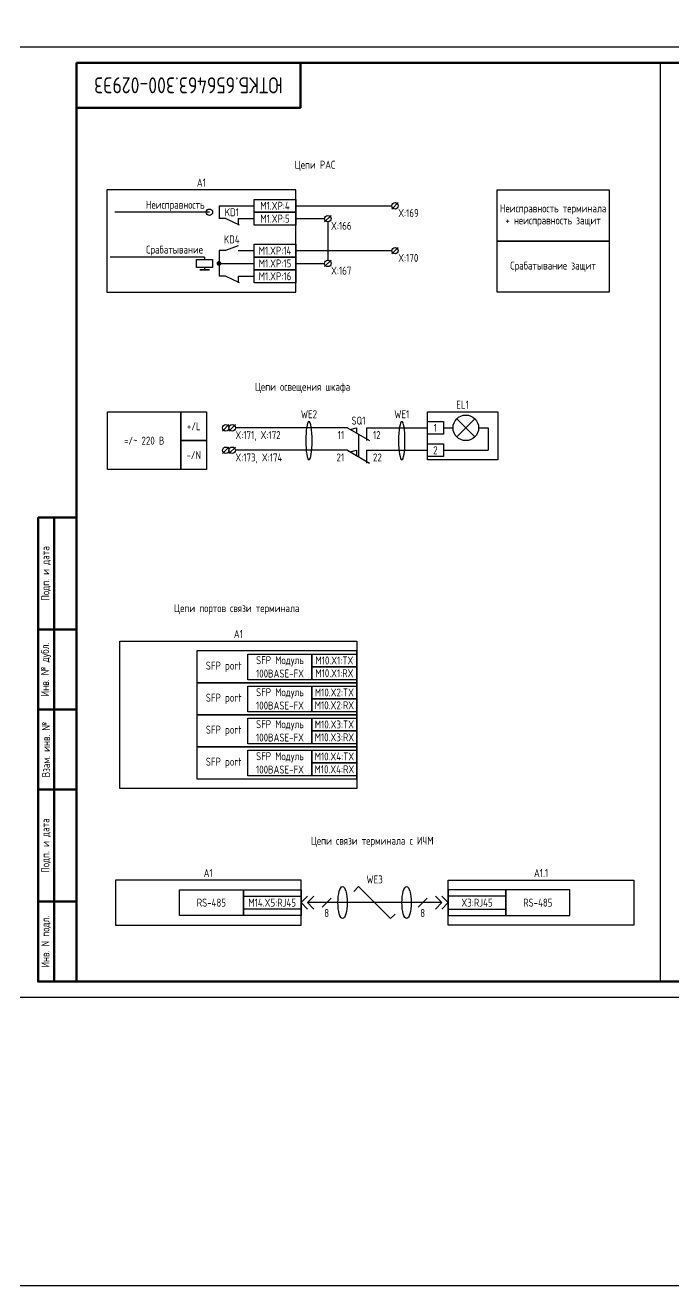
# Model space of a CAD drawing. Header units: millimetres. Extents: x -1117 to 3702, y -90 to 586.
# Drawn here: x 1264 to 1466.6, y -90 to 303.8 of the extents above; entities that cross this region are included whole.
import ezdxf

# ---------------------------------------------------------------- set-up
doc = ezdxf.new("R2010")
doc.units = ezdxf.units.MM
doc.styles.add('Gost_type_A', font='GOST_A.TTF')

# ---------------------------------------------------------------- blocks, each defined once
blk = doc.blocks.new('POINT')
at = {"const_width": 0.75}
blk.add_lwpolyline([(-0.375, 0, 1), (0.375, 0, 1)], format="xyb", close=True, dxfattribs=at)
blk = doc.blocks.new('Штамп угловой верхний')
at = {"lineweight": 50}
blk.add_lwpolyline([(0, 0), (70, 0), (70, -14), (0, -14)], close=True, dxfattribs=at)
blk = doc.blocks.new('Формат_А3')
blk.add_lwpolyline([(-420, 297), (0, 297), (0, 0), (-420, 0)], close=True)
at = {"lineweight": 50}
blk.add_lwpolyline([(-400, 292), (-5, 292), (-5, 5), (-400, 5)], close=True, dxfattribs=at)
blk = doc.blocks.new('Штамп левый нижний')
at = {"lineweight": 50}
for points in [[(-12, 145), (-7, 145), (-7, 110), (-12, 110)], [(-7, 145), (0, 145), (0, 110), (-7, 110)], [(-12, 110), (-7, 110), (-7, 85), (-12, 85)], [(-7, 110), (0, 110), (0, 85), (-7, 85)], [(-12, 85), (-7, 85), (-7, 60), (-12, 60)], [(-7, 85), (0, 85), (0, 60), (-7, 60)], [(-12, 60), (-7, 60), (-7, 25), (-12, 25)], [(-7, 60), (0, 60), (0, 25), (-7, 25)], [(-12, 25), (-7, 25), (-7, 0), (-12, 0)], [(-7, 25), (0, 25), (0, 0), (-7, 0)]]:
    blk.add_lwpolyline(points, close=True, dxfattribs=at)
at = {"char_height": 2.5, "attachment_point": 5, "rotation": 90, "style": 'Gost_type_A'}
for s, insert, width in [('Подп. и дата', (-9.5, 127.5), 35), ('Инв. № дубл.', (-9.5, 97.5), 25), ('Взам. инв. №', (-9.5, 72.5), 25), ('Подп. и дата', (-9.5, 42.5), 35), ('Инв. N подл.', (-9.5, 12.5), 25)]:
    blk.add_mtext(s, dxfattribs=dict(at, insert=insert, width=width))

msp = doc.modelspace()

# ---------------------------------------------------------------- linework, layer by layer
for p, q in [((1462.35, 292), (1462.35, 5)), ((1380.55, 248.34), (1378.55, 246.34)), ((1321.55, 245.34), (1292.05, 245.34)), ((1324.55, 247.34), (1324.55, 243.34)), ((1348.55, 247.34), (1378.55, 247.34)), ((1359.55, 244.34), (1357.55, 242.34)), ((1330.55, 243.34), (1330.55, 241.34)), ((1348.55, 243.34), (1357.55, 243.34)), ((1358.55, 242.34), (1358.55, 230.34)), ((1348.55, 233.34), (1378.55, 233.34)), ((1380.55, 234.34), (1378.55, 232.34)), ((1320.05, 231.34), (1290.55, 231.34)), ((1320.05, 231.34), (1320.05, 230.59)), ((1348.55, 229.34), (1357.55, 229.34)), ((1359.55, 230.34), (1357.55, 228.34)), ((1320.05, 228.09), (1320.05, 227.34)), ((1330.55, 225.34), (1330.55, 223.34)), ((1327.67, 178.99), (1325.67, 176.99)), ((1329.67, 178.99), (1327.67, 176.99)), ((1364.66, 177.99), (1329.67, 177.99)), ((1364.66, 177.99), (1371.58, 173.99)), ((1365.53, 177.49), (1367.53, 177.99)), ((1367.53, 177.99), (1367.53, 176.34)), ((1370.66, 177.99), (1370.66, 173.99)), ((1370.66, 177.99), (1389.66, 177.99)), ((1394.66, 177.99), (1397.66, 177.99)), ((1398.83, 180.82), (1404.49, 175.16)), ((1404.49, 180.82), (1398.83, 175.16)), ((1405.66, 177.99), (1408.66, 177.99)), ((1408.66, 177.99), (1408.66, 170.99)), ((1327.67, 171.99), (1325.67, 169.99)), ((1329.67, 171.99), (1327.67, 169.99)), ((1364.66, 170.99), (1329.67, 170.99)), ((1364.66, 170.99), (1371.58, 166.99)), ((1365.53, 170.49), (1367.53, 170.99)), ((1367.53, 170.99), (1367.53, 169.34)), ((1370.66, 170.99), (1370.66, 166.99)), ((1370.66, 170.99), (1389.66, 170.99)), ((1394.66, 170.99), (1408.66, 170.99)), ((1350.17, 29.68), (1352.17, 31.68)), ((1350.17, 29.68), (1352.17, 31.68)), ((1352.17, 29.68), (1354.17, 31.68)), ((1352.17, 29.68), (1354.17, 31.68)), ((1366.71, 33.21), (1368.17, 34.68)), ((1368.17, 34.68), (1378.17, 24.68)), ((1394.17, 29.68), (1392.17, 31.68)), ((1394.17, 29.68), (1392.17, 31.68)), ((1396.17, 29.68), (1394.17, 31.68)), ((1396.17, 29.68), (1394.17, 31.68)), ((1350.17, 29.68), (1352.17, 27.68)), ((1350.17, 29.68), (1352.17, 27.68)), ((1394.17, 29.68), (1352.17, 29.68)), ((1352.17, 29.68), (1354.17, 27.68)), ((1352.17, 29.68), (1354.17, 27.68)), ((1359.59, 31.1), (1356.76, 28.27)), ((1389.59, 31.1), (1386.76, 28.27)), ((1394.17, 29.68), (1392.17, 27.68)), ((1394.17, 29.68), (1392.17, 27.68)), ((1396.17, 29.68), (1394.17, 27.68)), ((1396.17, 29.68), (1394.17, 27.68)), ((1378.17, 24.68), (1379.59, 26.1))]:
    msp.add_line(p, q)
at = {"ltscale": 1.08}
for p, q in [((1324.55, 247.34), (1335.55, 247.34)), ((1326.55, 243.34), (1324.55, 243.34)), ((1330.55, 243.34), (1335.55, 243.34)), ((1326.55, 233.34), (1324.55, 233.34)), ((1324.55, 233.34), (1324.55, 225.34)), ((1330.55, 233.34), (1335.55, 233.34)), ((1324.55, 229.34), (1335.55, 229.34)), ((1326.55, 225.34), (1324.55, 225.34)), ((1330.55, 225.34), (1335.55, 225.34))]:
    msp.add_line(p, q, dxfattribs=at)
at = {"ltscale": 4.32}
for p, q in [((1330.94, 241.34), (1326.55, 243.34)), ((1330.55, 234.84), (1326.55, 233.34)), ((1330.94, 223.34), (1326.55, 225.34))]:
    msp.add_line(p, q, dxfattribs=at)
at = {"ltscale": 0.5}
msp.add_line((1368.12, 175.99), (1368.12, 168.99), dxfattribs=at)
for points in [[(-1117.42, 586), (3701.92, 586), (3701.92, -90), (-1117.42, -90)], [(1289.55, 220.34), (1348.55, 220.34), (1348.55, 252.34), (1289.55, 252.34)], [(1446.44, 236.34), (1411.44, 236.34), (1411.44, 252.34), (1446.44, 252.34)], [(1335.55, 249.34), (1348.55, 249.34), (1348.55, 245.34), (1335.55, 245.34)], [(1335.55, 245.34), (1348.55, 245.34), (1348.55, 241.34), (1335.55, 241.34)], [(1446.44, 220.34), (1411.44, 220.34), (1411.44, 236.34), (1446.44, 236.34)], [(1335.55, 235.34), (1348.55, 235.34), (1348.55, 231.34), (1335.55, 231.34)], [(1322.55, 230.59), (1322.55, 228.09), (1317.55, 228.09), (1317.55, 230.59)], [(1335.55, 231.34), (1348.55, 231.34), (1348.55, 227.34), (1335.55, 227.34)], [(1321.55, 227.34), (1318.55, 227.34)], [(1335.55, 227.34), (1348.55, 227.34), (1348.55, 223.34), (1335.55, 223.34)], [(1312.66, 164.99), (1289.66, 164.99), (1289.66, 182.99), (1312.66, 182.99)], [(1320.66, 173.99), (1312.66, 173.99), (1312.66, 182.99), (1320.66, 182.99)], [(1389.66, 182.99), (1411.66, 182.99), (1411.66, 167.99), (1389.66, 167.99)], [(1389.66, 179.99), (1394.66, 179.99), (1394.66, 175.99), (1389.66, 175.99)], [(1320.66, 164.99), (1312.66, 164.99), (1312.66, 173.99), (1320.66, 173.99)], [(1389.66, 172.99), (1394.66, 172.99), (1394.66, 168.99), (1389.66, 168.99)], [(1293.6, 111.33), (1367.6, 111.33), (1367.6, 65.33), (1293.6, 65.33)], [(1317.6, 98.33), (1367.6, 98.33), (1367.6, 108.33), (1317.6, 108.33)], [(1333.6, 107.33), (1353.6, 107.33), (1353.6, 99.33), (1333.6, 99.33)], [(1353.6, 107.33), (1367.6, 107.33), (1367.6, 103.33), (1353.6, 103.33)], [(1353.6, 103.33), (1367.6, 103.33), (1367.6, 99.33), (1353.6, 99.33)], [(1317.6, 88.33), (1367.6, 88.33), (1367.6, 98.33), (1317.6, 98.33)], [(1333.6, 97.33), (1353.6, 97.33), (1353.6, 89.33), (1333.6, 89.33)], [(1353.6, 97.33), (1367.6, 97.33), (1367.6, 93.33), (1353.6, 93.33)], [(1353.6, 93.33), (1367.6, 93.33), (1367.6, 89.33), (1353.6, 89.33)], [(1317.6, 78.33), (1367.6, 78.33), (1367.6, 88.33), (1317.6, 88.33)], [(1333.6, 87.33), (1353.6, 87.33), (1353.6, 79.33), (1333.6, 79.33)], [(1353.6, 87.33), (1367.6, 87.33), (1367.6, 83.33), (1353.6, 83.33)], [(1353.6, 83.33), (1367.6, 83.33), (1367.6, 79.33), (1353.6, 79.33)], [(1317.6, 68.33), (1367.6, 68.33), (1367.6, 78.33), (1317.6, 78.33)], [(1333.6, 77.33), (1353.6, 77.33), (1353.6, 69.33), (1333.6, 69.33)], [(1353.6, 77.33), (1367.6, 77.33), (1367.6, 73.33), (1353.6, 73.33)], [(1353.6, 73.33), (1367.6, 73.33), (1367.6, 69.33), (1353.6, 69.33)], [(1292.17, 22.68), (1350.17, 22.68), (1350.17, 36.68), (1292.17, 36.68)], [(1454.17, 22.68), (1396.17, 22.68), (1396.17, 36.68), (1454.17, 36.68)], [(1312.17, 33.68), (1332.17, 33.68), (1332.17, 25.68), (1312.17, 25.68)], [(1332.17, 33.68), (1350.17, 33.68), (1350.17, 25.68), (1332.17, 25.68)], [(1332.17, 31.68), (1350.17, 31.68), (1350.17, 27.68), (1332.17, 27.68)], [(1414.17, 33.68), (1396.17, 33.68), (1396.17, 25.68), (1414.17, 25.68)], [(1414.17, 31.68), (1396.17, 31.68), (1396.17, 27.68), (1414.17, 27.68)], [(1434.17, 33.68), (1414.17, 33.68), (1414.17, 25.68), (1434.17, 25.68)]]:
    msp.add_lwpolyline(points, close=True)
for centre, radius in [((1379.55, 247.34), 1), ((1321.55, 245.34), 1), ((1358.55, 243.34), 1), ((1379.55, 233.34), 1), ((1358.55, 229.34), 1), ((1401.66, 177.99), 4), ((1326.67, 177.99), 1), ((1328.67, 177.99), 1), ((1326.67, 170.99), 1), ((1328.67, 170.99), 1)]:
    msp.add_circle(centre, radius)
at = {"extrusion": (0, 0, -1)}
for centre in [(1352.66, 173.99), (1381.66, 173.99)]:
    msp.add_ellipse(centre, major_axis=(0, -6), ratio=0.166667, dxfattribs=at)
for centre in [(1363.17, 29.68), (1383.17, 29.68)]:
    msp.add_ellipse(centre, major_axis=(0, -5), ratio=0.293778)

# ---------------------------------------------------------------- block references
at = {"color": 1}
for name, p in [('Формат_А3', (1680, 0)), ('Штамп левый нижний', (1280, 5))]:
    msp.add_blockref(name, p, dxfattribs=at)
for name, p in [('Штамп угловой верхний', (1280, 292)), ('POINT', (1324.55, 229.34))]:
    msp.add_blockref(name, p)

# ---------------------------------------------------------------- texts
at = {"insert": (1315, 285), "char_height": 5, "width": 70, "attachment_point": 5, "rotation": 180, "style": 'Gost_type_A'}
msp.add_mtext('ЮТКБ.656463.300-029Э3', dxfattribs=at)
at = {"char_height": 2.5, "style": 'Gost_type_A'}
for s, insert, width, attachment_point, line_spacing_factor in [('Цепи РАС', (1354.55, 259.84), 191.9988, 5, 0.9), ('A1', (1319.05, 253.34), 59, 8, 0.9), ('Неисправность', (1320.05, 247.34), 37, 6, 0.8), ('X:169', (1380.55, 246.34), 8, 1, 0.9), ('Неисправность терминала + неисправность защит', (1428.94, 244.34), 35, 5, 0.9), ('X:166', (1359.55, 242.34), 8, 1, 0.9), ('X:170', (1380.55, 232.34), 8, 1, 0.9), ('Срабатывание защит', (1428.94, 228.34), 35, 5, 0.9), ('X:167', (1359.55, 228.34), 8, 1, 0.9), ('Цепи освещения шкафа', (1350.66, 190.49), 122, 5, 0.9), ('EL1', (1400.66, 183.99), 21.9942, 8, 0.9), ('+/L', (1316.66, 178.49), 8, 5, 0.9), ('=/~ 220 В', (1301.16, 173.99), 23, 5, 0.9), ('X:171, X:172', (1329.67, 176.99), 17.9949, 1, 0.9), ('-/N', (1316.66, 169.49), 8, 5, 0.9), ('X:173, X:174', (1329.67, 169.99), 17.9949, 1, 0.9), ('Цепи портов связи терминала', (1330.1, 121.33), 197, 5, 0.9), ('A1', (1330.6, 112.33), 74.0002, 8, 0.9), ('Цепи связи терминала с ИЧМ', (1372.42, 48.68), 197.5, 5, 0.9), ('A1', (1321.17, 37.68), 58.0002, 8, 0.9), ('A1.1', (1425.17, 37.68), 58.0002, 8, 0.9)]:
    msp.add_mtext(s, dxfattribs=dict(at, insert=insert, width=width, attachment_point=attachment_point, line_spacing_factor=line_spacing_factor))
for s, insert, width, attachment_point in [('M1.XP:4', (1342.05, 247.34), 13, 5), ('KD1', (1328.55, 245.34), 8, 5), ('M1.XP:5', (1342.05, 243.34), 13, 5), ('KD4', (1328.55, 236.84), 8, 5), ('M1.XP:14', (1342.05, 233.34), 13, 5), ('M1.XP:15', (1342.05, 229.34), 13, 5), ('M1.XP:16', (1342.05, 225.34), 13, 5), ('WE2', (1352.66, 180.99), 10, 8), ('SQ1', (1368.12, 178.99), 10, 8), ('WE1', (1381.66, 180.99), 10, 8), ('1', (1392.16, 177.99), 5, 5), ('11', (1363.66, 176.99), 6, 3), ('12', (1372.66, 176.99), 6, 1), ('21', (1363.66, 169.99), 6, 3), ('22', (1372.66, 169.99), 6, 1), ('2', (1392.16, 170.99), 5, 5), ('SFP Mодуль 100BASE-FX', (1343.6, 103.33), 19.9998, 5), ('M10.X1:TX', (1360.6, 105.33), 14, 5), ('SFP port', (1331.6, 103.33), 20, 6), ('M10.X1:RX', (1360.6, 101.33), 14, 5), ('SFP port', (1331.6, 93.33), 20, 6), ('SFP Mодуль 100BASE-FX', (1343.6, 93.33), 19.9998, 5), ('M10.X2:TX', (1360.6, 95.33), 14, 5), ('M10.X2:RX', (1360.6, 91.33), 14, 5), ('SFP Mодуль 100BASE-FX', (1343.6, 83.33), 19.9998, 5), ('SFP port', (1331.6, 83.33), 20, 6), ('M10.X3:TX', (1360.6, 85.33), 14, 5), ('M10.X3:RX', (1360.6, 81.33), 14, 5), ('SFP port', (1331.6, 73.33), 20, 6), ('SFP Mодуль 100BASE-FX', (1343.6, 73.33), 19.9998, 5), ('M10.X4:TX', (1360.6, 75.33), 14, 5), ('M10.X4:RX', (1360.6, 71.33), 14, 5), ('WE3', (1373.17, 35.68), 20, 8), ('RS-485', (1322.17, 29.68), 19.9998, 5), ('M14.X5:RJ45', (1341.17, 29.68), 18.0002, 5), ('8', (1358.17, 27.68), 20, 2), ('8', (1388.17, 27.68), 20, 2), ('X3:RJ45', (1405.17, 29.68), 18.0002, 5), ('RS-485', (1424.17, 29.68), 19.9998, 5)]:
    msp.add_mtext(s, dxfattribs=dict(at, insert=insert, width=width, attachment_point=attachment_point))
at = {"color": 6, "insert": (1319.55, 233.34), "char_height": 2.5, "width": 37, "attachment_point": 6, "line_spacing_factor": 0.8, "style": 'Gost_type_A'}
msp.add_mtext('Срабатывание', dxfattribs=at)

doc.saveas('drawing.dxf')
